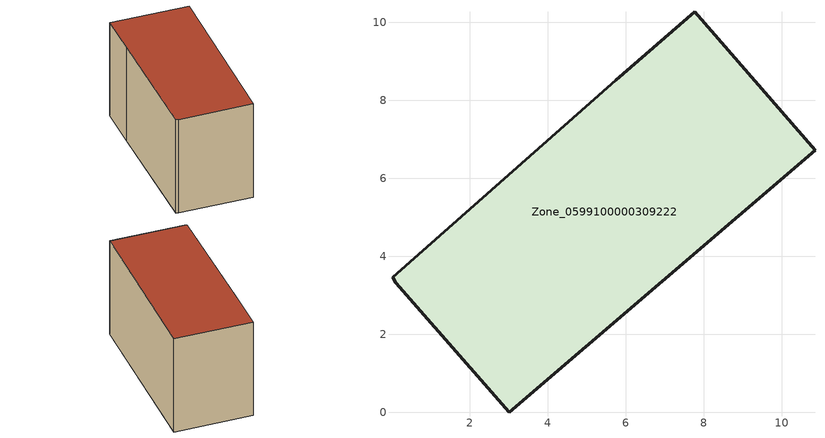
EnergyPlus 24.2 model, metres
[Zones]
Zone_0599100000309222
 floor ground (C_G): 0.1,3.32 0.02,3.46 5.75,8.51 7.77,10.27 10.85,6.72 3.01,0 z0
 wall outside (C_F): 10.85,6.72 7.77,10.27 5.75,8.51 0.02,3.46 0.1,3.32 3.01,0 10.85,6.72 z0:6.22
 roof outside (C_R): 0.1,3.32 3.01,0 10.85,6.72 7.77,10.27 5.75,8.51 0.02,3.46 z6.22
[BUILDING]
Pand.0599100000309222: North Axis=0; Terrain=City; Loads Convergence Tolerance Value=0.04; Temperature Convergence Tolerance Value=0.4; Solar Distribution=FullExterior; Maximum Number of Warmup Days=25; Minimum Number of Warmup Days=1
[Site:Location]
Rotterdam.The.Hague.AP_ZH_NLD Design_Conditions: Latitude=51.96; Longitude=4.45; Time Zone=1; Elevation=-4.5
[SITE:GROUNDTEMPERATURE:BUILDINGSURFACE]
18, 18, 18, 18, 18, 18, 18, 18, 18, 18, 18, 18
[MATERIAL] Thermal Absorptance=0.9; Solar Absorptance=0.7; Visible Absorptance=0.7
Name | Roughness | Thickness | Conductivity | Density | Specific Heat
G.TI.1946 | MediumSmooth | 0.15 | 1 | 540 | 1210
F.TI.1946 | Rough | 0.3 | 0.857143 | 1920 | 840
R.TI.1946 | MediumRough | 0.2 | 0.1 | 1500 | 1000
[CONSTRUCTION]
C_G: G.TI.1946
C_F: F.TI.1946
C_R: R.TI.1946
[ZONE]
Zone_0599100000309222: Type=1; Multiplier=1; Ceiling Height=Autocalculate; Volume=Autocalculate; Floor Area=autocalculate; Part of Total Floor Area=Yes
[ZONEINFILTRATION:DESIGNFLOWRATE]
Infil_Zone_0599100000309222: Zone or ZoneList or Space or SpaceList=Zone_0599100000309222; Schedule=AlwaysOn; Design Flow Rate Calculation Method=Flow/Area; Flow Rate per Floor Area=0.003; Constant Term Coefficient=1; Temperature Term Coefficient=0; Velocity Term Coefficient=0; Velocity Squared Term Coefficient=0
[HVACTEMPLATE:ZONE:IDEALLOADSAIRSYSTEM]
Zone_0599100000309222: Maximum Heating Supply Air Temperature=50; Minimum Cooling Supply Air Temperature=13; Maximum Heating Supply Air Humidity Ratio=0.0156; Minimum Cooling Supply Air Humidity Ratio=0.0077; Heating Limit=NoLimit; Cooling Limit=NoLimit; Dehumidification Control Type=ConstantSensibleHeatRatio; Cooling Sensible Heat Ratio=0.7; Dehumidification Setpoint=60; Humidification Control Type=None; Humidification Setpoint=30; Outdoor Air Method=None; Outdoor Air Flow Rate per Person=0.00944; Outdoor Air Flow Rate per Zone Floor Area=0; Outdoor Air Flow Rate per Zone=0; Demand Controlled Ventilation Type=None; Outdoor Air Economizer Type=NoEconomizer; Heat Recovery Type=None; Sensible Heat Recovery Effectiveness=0.7; Latent Heat Recovery Effectiveness=0.65
[ZONECONTROL:THERMOSTAT]
ThermostatControl_Zone_0599100000309222: Zone or ZoneList=Zone_0599100000309222; Control Type Schedule=DualSetpointControlType; Control 1=Thermostat_Zone_0599100000309222; Temperature Difference Between Cutout And Setpoint=0
[THERMOSTATSETPOINT:DUALSETPOINT]
Thermostat_Zone_0599100000309222: Heating Setpoint Temperature Schedule=HeatingSetpoint_Zone_0599100000309222; Cooling Setpoint Temperature Schedule=CoolingSetpoint_Zone_0599100000309222
[SCHEDULE:COMPACT]
HeatingSetpoint_Zone_0599100000309222: Through: 12/31, For: AllDays, Until: 24:00, 21
CoolingSetpoint_Zone_0599100000309222: Through: 12/31, For: AllDays, Until: 24:00, 24
DualSetpointControlType: Through: 12/31, For: AllDays, Until: 24:00, 4
AlwaysOn: Through: 12/31, For: AllDays, Until: 24:00, 1
